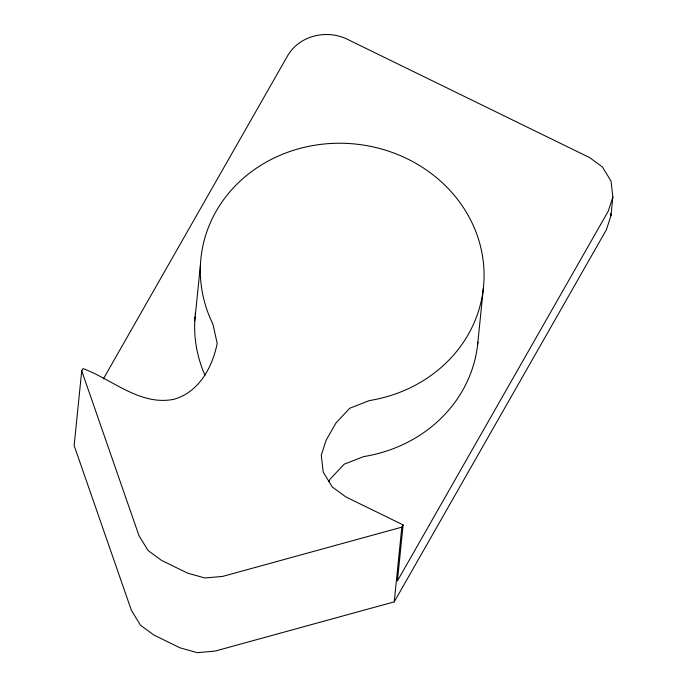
<?xml version="1.0" encoding="UTF-8"?>
<svg xmlns="http://www.w3.org/2000/svg" width="687" height="687" viewBox="0 0 687 687"><rect width="100%" height="100%" fill="white"/><g stroke="black" fill="none" stroke-linecap="round" stroke-linejoin="round"><path stroke-width="1.03" d="M612.864 197.032L608.261 211.141L397.421 580.919L403.114 524.902L345.836 496.916L332.328 487.014L323.208 472.081L321.267 455.163L326.136 440.212L336.003 422.917L349.829 408.198L369.408 400.573A142.003 129.525 5.8 0 0 478.916 240.579A142.003 129.525 5.8 0 0 293.847 150.195A142.003 129.525 5.8 0 0 212.936 324.161L217.186 343.414C212.446 367.253 198.844 392.251 173.948 399.276C140.26 406.137 112.634 379.567 83.015 368.575L81.727 370.843L74.136 445.537L131.372 610.288L140.483 625.204L153.974 635.097L180.088 647.85L197.238 652.65L214.971 651.113L394.235 601.855L606.363 229.81L610.966 215.701L612.864 197.032L611.026 181.067L602.422 166.967L589.669 157.624L346.403 38.816C326.196 29.524 300.159 35.492 288.171 54.814L103.351 378.949M194.756 320.881L200.449 264.864M394.235 601.855L401.818 527.169L403.114 524.902M477.68 344.153L483.373 288.145M328.755 481.664L330.31 478.933L344.144 464.214L363.715 456.589A142.003 129.525 5.8 0 0 477.894 342.083M401.818 527.169L222.562 576.427L204.829 577.965L187.671 573.164L161.557 560.412L148.066 550.519L138.954 535.602L81.727 370.843M610.717 213.571L610.966 215.701M204.984 375.317A142.003 129.525 5.8 0 1 195.039 316.621M195.237 314.491A142.003 129.525 5.8 0 1 195.469 312.362"/></g></svg>
